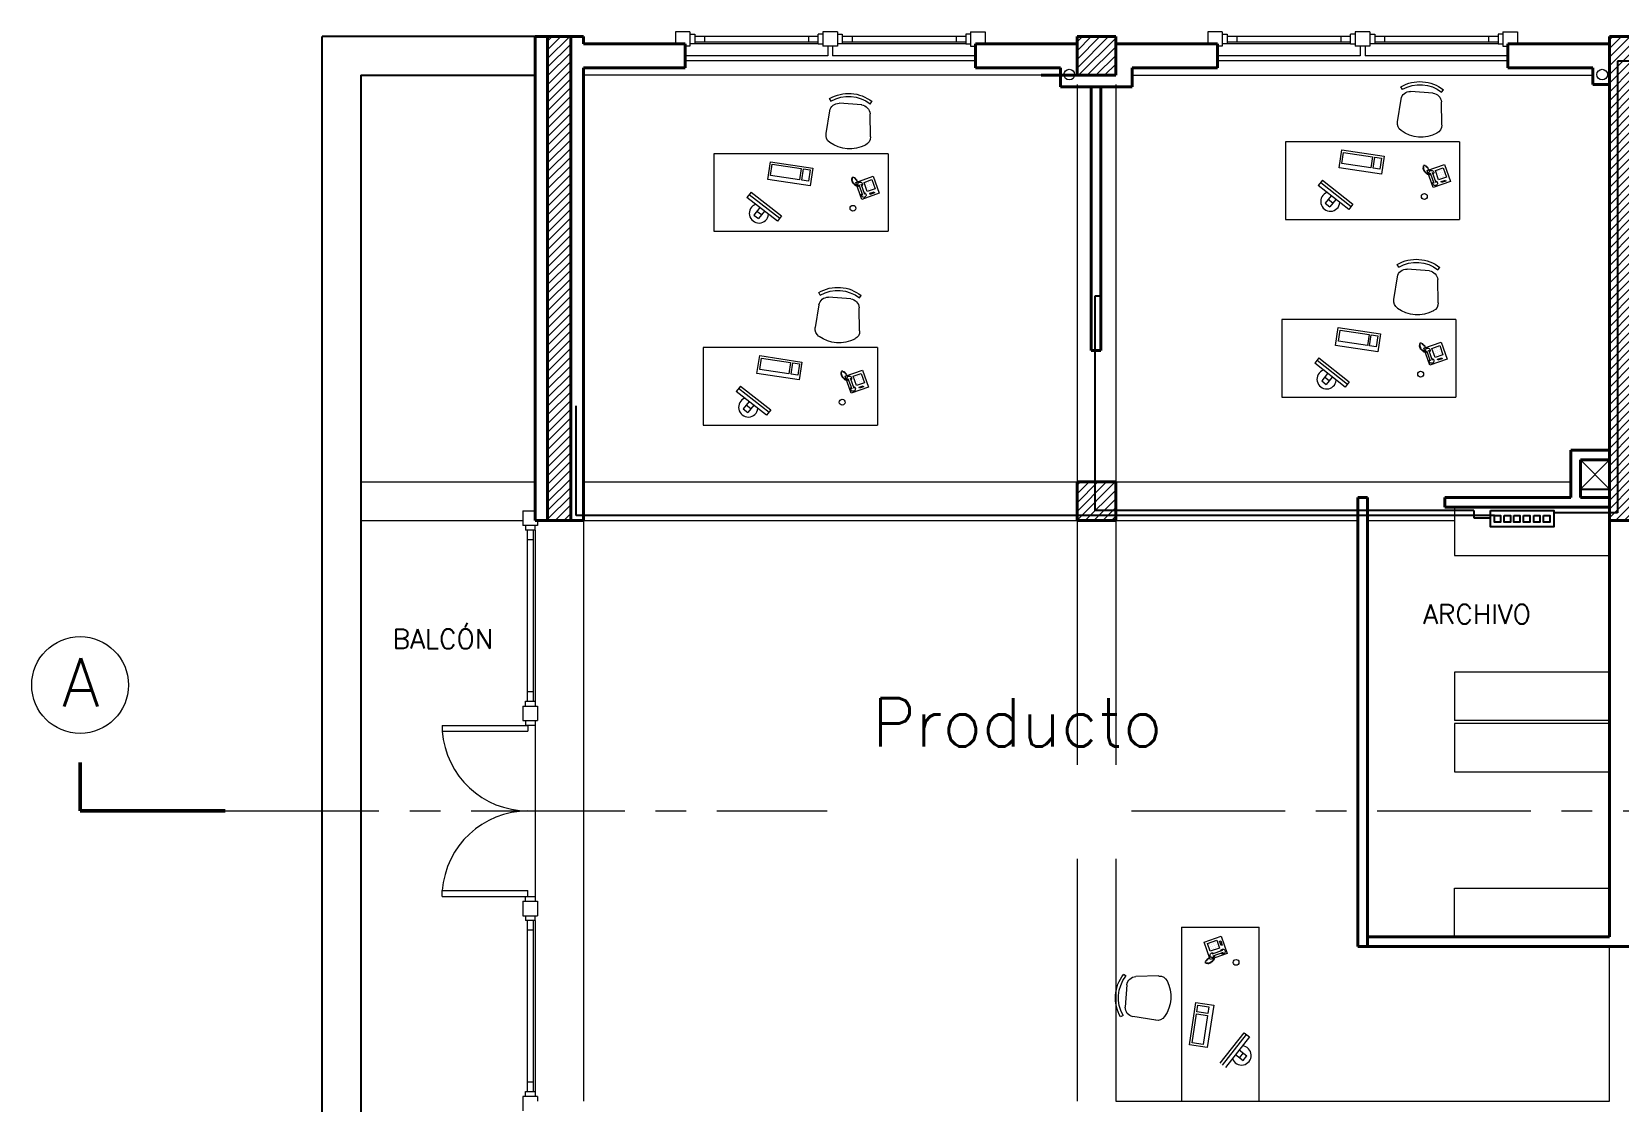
# Model space of a CAD drawing. Extents: x 1018 to 1366, y -109 to 186.
# Drawn here: x 1085.91 to 1102.31, y 117.42 to 128.47 of the extents above; entities that cross this region are included whole.
import ezdxf

# ---------------------------------------------------------------- set-up
doc = ezdxf.new("R2010")
doc.units = 0
doc.header["$LTSCALE"] = 0.5
doc.linetypes.add('CENTER', pattern=[50.8, 31.75, -6.35, 6.35, -6.35])
doc.layers.get('0').update_dxf_attribs({"linetype": 'CONTINUOUS'})
doc.layers.add('Cableado', color=100, linetype='CONTINUOUS')
for name, color, linetype, lineweight in [('Carpintería', 55, 'CONTINUOUS', 20), ('Detalles .05', 243, 'CONTINUOUS', 5), ('Detalles 01', 8, 'CONTINUOUS', 9), ('Equipamiento fijo', 31, 'CONTINUOUS', 13), ('Equipamiento movil', 33, 'CONTINUOUS', 9), ('Muros corte', 7, 'CONTINUOUS', 40), ('Muros vista', 253, 'CONTINUOUS', 25), ('Punta 01', 6, 'CONTINUOUS', 9), ('Punta 02', 11, 'CONTINUOUS', 20), ('Punta 05', 52, 'CONTINUOUS', 50), ('Tratamiento pisos', 251, 'CONTINUOUS', 9), ('Vidrios', 147, 'CONTINUOUS', 13)]:
    doc.layers.add(name, color=color, linetype=linetype, lineweight=lineweight)
doc.styles.add('Texto 2 mm', font='simplex.shx', dxfattribs={"height": 0.2})
doc.styles.add('Texto 5 mm', font='simplex.shx', dxfattribs={"height": 0.5})
pattern_1 = [(45, (-1.931384, 0.21057), (-0.0449012806, 0.0449012806), [])]

# ---------------------------------------------------------------- blocks, each defined once
blk = doc.blocks.new('TELEFONO')
at = {"layer": 'Detalles .05'}
for p, q in [((0.139, 0.134), (-0.098, 0.134)), ((-0.098, 0.134), (-0.098, -0.099)), ((-0.071, 0.089), (-0.071, -0.055)), ((-0.043, 0.089), (-0.043, -0.055)), ((0.108, 0.063), (0, 0.063)), ((0, 0.063), (0, -0.063)), ((0.081, 0.108), (0.023, 0.108)), ((0.023, 0.108), (0.023, 0.094)), ((0.023, 0.094), (0.081, 0.094)), ((0.027, 0.041), (0.027, 0.041)), ((0.027, 0.014), (0.027, 0.014)), ((0.054, 0.041), (0.054, 0.041)), ((0.054, 0.014), (0.054, 0.014)), ((0.081, 0.094), (0.081, 0.108)), ((0.081, 0.041), (0.081, 0.041)), ((0.081, 0.014), (0.081, 0.014)), ((0.108, -0.063), (0.108, 0.063)), ((0.139, -0.099), (0.139, 0.134)), ((-0.129, -0.104), (-0.147, -0.11)), ((-0.129, -0.116), (-0.147, -0.121)), ((-0.129, -0.127), (-0.147, -0.133)), ((-0.129, -0.139), (-0.147, -0.145)), ((-0.124, -0.093), (-0.141, -0.098)), ((-0.124, -0.15), (-0.141, -0.156)), ((-0.118, -0.081), (-0.135, -0.087)), ((-0.118, -0.162), (-0.135, -0.168)), ((-0.112, -0.07), (-0.129, -0.075)), ((-0.106, -0.058), (-0.124, -0.064)), ((-0.104, -0.17), (-0.122, -0.176)), ((-0.101, -0.047), (-0.118, -0.052)), ((-0.089, -0.156), (-0.106, -0.162)), ((-0.083, -0.145), (-0.101, -0.15)), ((-0.098, -0.099), (0.139, -0.099)), ((-0.078, -0.133), (-0.095, -0.139)), ((-0.072, -0.121), (-0.089, -0.127)), ((-0.067, -0.083), (-0.078, -0.116)), ((0, -0.063), (0.108, -0.063)), ((0.027, -0.013), (0.027, -0.013)), ((0.027, -0.04), (0.027, -0.04)), ((0.054, -0.013), (0.054, -0.013)), ((0.054, -0.04), (0.054, -0.04)), ((0.081, -0.013), (0.081, -0.013)), ((0.081, -0.04), (0.081, -0.04))]:
    blk.add_line(p, q, dxfattribs=at)
for centre, start, end in [((-0.057, 0.089), 298.4915, 241.5085), ((-0.057, -0.055), 118.4915, 61.5085)]:
    blk.add_arc(centre, 0.0302, start, end, dxfattribs=at)
blk = doc.blocks.new('RECTANG')
for p, q in [((1, 1), (0, 1)), ((0, 1), (0, 0)), ((1, 0), (1, 1)), ((0, 0), (1, 0))]:
    blk.add_line(p, q)
blk = doc.blocks.new('KEYBOARD', base_point=(60, 294))
for p, xscale, yscale, zscale in [((60, 294), 19, 8, 19), ((61, 295), 13, 5, 13), ((75, 295), 3, 5, 3)]:
    blk.add_blockref('RECTANG', p, dxfattribs=dict(xscale=xscale, yscale=yscale, zscale=zscale))
blk = doc.blocks.new('silla compu')
for p, q in [((-0.198, 0.131), (-0.215, -0.107)), ((0.255, 0.058), (0.197, -0.173)), ((-0.225, -0.207), (-0.247, -0.23)), ((0.092, -0.242), (-0.137, -0.206)), ((0.175, -0.271), (0.188, -0.3))]:
    blk.add_line(p, q)
for centre, radius, start, end in [((-0.105, 0.124), 0.0936, 112.4967, 175.8734), ((-0.005, -0.116), 0.354, 49.3107, 112.4967), ((0.175, 0.085), 0.0838, 341.6928, 53.5518), ((-0.122, -0.113), 0.0936, 175.8734, 260.9037), ((0.022, 0.055), 0.392, 226.6455, 295.1618), ((0.022, 0.055), 0.361, 226.6972, 295.1102), ((0.098, -0.138), 0.105, 266.1879, 340.6498)]:
    blk.add_arc(centre, radius, start, end)

msp = doc.modelspace()

# ---------------------------------------------------------------- hatches: boundary and pattern name
at = {"layer": 'Detalles 01'}
h = msp.add_hatch(dxfattribs=at)
h.set_pattern_fill('ANSI31', color=256, scale=0.02, style=0)
h.set_pattern_definition(pattern_1)
h.paths.add_polyline_path([(1091.244, 123.416), (1091.484, 123.416), (1091.484, 128.416), (1091.244, 128.416)])
h = msp.add_hatch(dxfattribs=at)
h.set_pattern_fill('ANSI31', color=256, scale=0.02, style=0)
h.set_pattern_definition(pattern_1)
h.paths.add_polyline_path([(1096.714, 128.416), (1096.714, 128.016), (1097.114, 128.016), (1097.114, 128.416)])
h = msp.add_hatch(dxfattribs=at)
h.set_pattern_fill('ANSI31,_O', color=256, scale=0.02)
h.set_pattern_definition(pattern_1)
h.paths.add_polyline_path([(1104.214, 128.091), (1104.214, 128.341), (1102.454, 128.341), (1102.454, 128.416), (1102.214, 128.416), (1102.214, 123.416), (1104.214, 123.416), (1104.214, 123.566), (1102.454, 123.566), (1102.454, 128.091)])
h.paths.add_polyline_path([(1104.214, 128.341), (1104.214, 128.091), (1105.314, 128.091), (1105.314, 128.341)])
h.paths.add_polyline_path([(1104.704, 123.566), (1104.214, 123.566), (1104.214, 123.416), (1104.854, 123.416), (1104.854, 127.291), (1104.704, 127.291)])
h = msp.add_hatch(dxfattribs=at)
h.set_pattern_fill('ANSI31', color=256, scale=0.02, style=0)
h.set_pattern_definition(pattern_1)
h.paths.add_polyline_path([(1096.714, 123.416), (1097.114, 123.416), (1097.114, 123.816), (1096.714, 123.816)])

# ---------------------------------------------------------------- linework, layer by layer
at = {"layer": 'Cableado'}
for p, q in [((1104.483, 128.161), (1102.297, 128.161)), ((1102.297, 128.161), (1102.297, 126.026)), ((1102.297, 126.026), (1102.297, 123.94)), ((1096.901, 124.369), (1096.901, 125.737)), ((1096.901, 125.737), (1096.96, 125.737)), ((1091.54, 123.468), (1091.54, 124.6)), ((1096.901, 123.519), (1096.901, 124.369)), ((1102.297, 123.94), (1102.297, 123.496)), ((1101.026, 123.468), (1091.54, 123.468)), ((1100.812, 123.519), (1096.901, 123.519)), ((1100.812, 123.519), (1100.812, 123.444)), ((1100.812, 123.444), (1100.987, 123.444)), ((1102.297, 123.496), (1101.641, 123.496))]:
    msp.add_line(p, q, dxfattribs=at)
for points in [[(1100.987, 123.519), (1101.641, 123.519), (1101.641, 123.35), (1100.987, 123.35)], [(1101.026, 123.468), (1101.09, 123.468), (1101.09, 123.398), (1101.026, 123.398)], [(1101.127, 123.468), (1101.191, 123.468), (1101.191, 123.398), (1101.127, 123.398)], [(1101.226, 123.468), (1101.29, 123.468), (1101.29, 123.398), (1101.226, 123.398)], [(1101.327, 123.468), (1101.391, 123.468), (1101.391, 123.398), (1101.327, 123.398)], [(1101.433, 123.468), (1101.496, 123.468), (1101.496, 123.398), (1101.433, 123.398)], [(1101.534, 123.468), (1101.597, 123.468), (1101.597, 123.398), (1101.534, 123.398)]]:
    msp.add_lwpolyline(points, close=True, dxfattribs=at)
at = {"layer": 'Carpintería'}
for p, q in [((1092.714, 128.466), (1092.564, 128.466)), ((1092.564, 128.466), (1092.564, 128.341)), ((1092.714, 128.466), (1092.714, 128.316)), ((1092.714, 128.441), (1092.764, 128.441)), ((1092.764, 128.441), (1092.764, 128.341)), ((1092.764, 128.421), (1094.039, 128.421)), ((1092.764, 128.361), (1094.039, 128.361)), ((1092.864, 128.421), (1092.864, 128.361)), ((1093.939, 128.421), (1093.939, 128.361)), ((1094.089, 128.441), (1094.039, 128.441)), ((1094.039, 128.341), (1094.039, 128.441)), ((1094.239, 128.466), (1094.089, 128.466)), ((1094.089, 128.466), (1094.089, 128.316)), ((1094.239, 128.466), (1094.239, 128.316)), ((1094.239, 128.441), (1094.289, 128.441)), ((1094.289, 128.441), (1094.289, 128.341)), ((1094.289, 128.421), (1095.564, 128.421)), ((1094.289, 128.361), (1095.564, 128.361)), ((1094.389, 128.421), (1094.389, 128.361)), ((1095.464, 128.421), (1095.464, 128.361)), ((1095.564, 128.441), (1095.564, 128.341)), ((1095.614, 128.441), (1095.564, 128.441)), ((1095.614, 128.466), (1095.614, 128.316)), ((1095.614, 128.466), (1095.764, 128.466)), ((1095.764, 128.466), (1095.764, 128.341)), ((1098.214, 128.466), (1098.064, 128.466)), ((1098.064, 128.466), (1098.064, 128.341)), ((1098.214, 128.466), (1098.214, 128.316)), ((1098.214, 128.441), (1098.264, 128.441)), ((1098.264, 128.441), (1098.264, 128.341)), ((1098.264, 128.421), (1099.539, 128.421)), ((1098.264, 128.361), (1099.539, 128.361)), ((1098.364, 128.421), (1098.364, 128.361)), ((1099.439, 128.421), (1099.439, 128.361)), ((1099.589, 128.441), (1099.539, 128.441)), ((1099.539, 128.341), (1099.539, 128.441)), ((1099.739, 128.466), (1099.589, 128.466)), ((1099.589, 128.466), (1099.589, 128.316)), ((1099.739, 128.466), (1099.739, 128.316)), ((1099.739, 128.441), (1099.789, 128.441)), ((1099.789, 128.441), (1099.789, 128.341)), ((1099.789, 128.421), (1101.064, 128.421)), ((1099.789, 128.361), (1101.064, 128.361)), ((1099.889, 128.421), (1099.889, 128.361)), ((1100.964, 128.421), (1100.964, 128.361)), ((1101.064, 128.441), (1101.064, 128.341)), ((1101.114, 128.441), (1101.064, 128.441)), ((1101.114, 128.466), (1101.114, 128.316)), ((1101.114, 128.466), (1101.264, 128.466)), ((1101.264, 128.466), (1101.264, 128.341)), ((1092.714, 128.316), (1092.664, 128.316)), ((1092.764, 128.341), (1092.714, 128.341)), ((1094.039, 128.341), (1094.089, 128.341)), ((1094.239, 128.316), (1094.089, 128.316)), ((1094.289, 128.341), (1094.239, 128.341)), ((1095.564, 128.341), (1095.614, 128.341)), ((1095.614, 128.316), (1095.664, 128.316)), ((1098.214, 128.316), (1098.164, 128.316)), ((1098.264, 128.341), (1098.214, 128.341)), ((1099.539, 128.341), (1099.589, 128.341)), ((1099.739, 128.316), (1099.589, 128.316)), ((1099.789, 128.341), (1099.739, 128.341)), ((1101.064, 128.341), (1101.114, 128.341)), ((1101.114, 128.316), (1101.164, 128.316)), ((1090.989, 123.516), (1090.989, 123.366)), ((1090.989, 123.516), (1091.114, 123.516)), ((1091.139, 123.366), (1090.989, 123.366)), ((1091.014, 123.366), (1091.014, 123.316)), ((1091.114, 123.316), (1091.014, 123.316)), ((1091.034, 123.316), (1091.034, 121.549)), ((1091.094, 123.316), (1091.094, 121.549)), ((1091.114, 123.316), (1091.114, 123.366)), ((1091.139, 123.416), (1091.139, 123.366)), ((1091.094, 123.216), (1091.034, 123.216)), ((1091.034, 121.649), (1091.094, 121.649)), ((1090.989, 121.499), (1090.989, 121.349)), ((1090.989, 121.499), (1091.139, 121.499)), ((1091.014, 121.499), (1091.014, 121.549)), ((1091.014, 121.549), (1091.114, 121.549)), ((1091.114, 121.549), (1091.114, 121.499)), ((1091.139, 121.499), (1091.139, 121.349)), ((1090.156, 121.299), (1091.039, 121.299)), ((1090.156, 121.299), (1090.156, 121.239)), ((1090.989, 121.349), (1091.139, 121.349)), ((1091.014, 121.349), (1091.014, 121.299)), ((1091.114, 121.299), (1091.014, 121.299)), ((1091.039, 121.299), (1091.039, 121.239)), ((1091.114, 121.349), (1091.114, 121.299)), ((1090.156, 121.239), (1091.039, 121.239)), ((1090.156, 119.592), (1091.039, 119.592)), ((1090.156, 119.532), (1090.156, 119.592)), ((1090.156, 119.532), (1091.039, 119.532)), ((1091.014, 119.482), (1091.014, 119.532)), ((1091.014, 119.532), (1091.114, 119.532)), ((1091.039, 119.532), (1091.039, 119.592)), ((1091.114, 119.532), (1091.114, 119.482)), ((1090.989, 119.482), (1090.989, 119.332)), ((1090.989, 119.482), (1091.139, 119.482)), ((1090.989, 119.332), (1091.139, 119.332)), ((1091.014, 119.332), (1091.014, 119.282)), ((1091.114, 119.282), (1091.114, 119.332)), ((1091.139, 119.482), (1091.139, 119.332)), ((1091.114, 119.282), (1091.014, 119.282)), ((1091.034, 119.282), (1091.034, 117.516)), ((1091.094, 119.182), (1091.034, 119.182)), ((1091.094, 119.282), (1091.094, 117.516)), ((1091.034, 117.616), (1091.094, 117.616)), ((1091.139, 117.466), (1090.989, 117.466)), ((1090.989, 117.466), (1090.989, 117.316)), ((1091.014, 117.466), (1091.014, 117.516)), ((1091.014, 117.516), (1091.114, 117.516)), ((1091.114, 117.516), (1091.114, 117.466)), ((1091.139, 117.466), (1091.139, 117.416))]:
    msp.add_line(p, q, dxfattribs=at)
at = {"layer": 'Detalles 01'}
for p, q in [((1094.139, 128.216), (1092.664, 128.216)), ((1094.039, 128.341), (1092.764, 128.341)), ((1094.139, 128.316), (1094.139, 128.216)), ((1094.189, 128.316), (1094.189, 128.216)), ((1095.664, 128.216), (1094.189, 128.216)), ((1095.564, 128.341), (1094.289, 128.341)), ((1099.639, 128.216), (1098.164, 128.216)), ((1099.539, 128.341), (1098.264, 128.341)), ((1099.639, 128.316), (1099.639, 128.216)), ((1099.689, 128.316), (1099.689, 128.216)), ((1101.164, 128.216), (1099.689, 128.216)), ((1101.064, 128.341), (1099.789, 128.341)), ((1095.664, 128.166), (1092.664, 128.166)), ((1101.164, 128.166), (1098.164, 128.166)), ((1091.114, 123.316), (1091.114, 121.549)), ((1091.114, 119.282), (1091.114, 117.516))]:
    msp.add_line(p, q, dxfattribs=at)
at = {"layer": 'Detalles 01', "linetype": 'CENTER', "ltscale": 0.1}
for p, q in [((1087.914, 120.416), (1094.134, 120.416)), ((1097.275, 120.416), (1104.041, 120.416))]:
    msp.add_line(p, q, dxfattribs=at)
at = {"layer": 'Detalles 01'}
for centre in [(1096.634, 128.023), (1102.139, 128.023)]:
    msp.add_circle(centre, 0.055, dxfattribs=at)
for centre, start, end in [((1091.041, 121.303), 184.1299, 269.8971), ((1091.041, 119.528), 90.1029, 175.8701)]:
    msp.add_arc(centre, 0.887, start, end, dxfattribs=at)
at = {"layer": 'Equipamiento fijo'}
for p, q in [((1100.614, 123.553), (1100.614, 123.053)), ((1100.614, 123.053), (1102.214, 123.053)), ((1102.214, 121.849), (1100.614, 121.849)), ((1102.214, 121.349), (1100.614, 121.349)), ((1102.214, 121.319), (1100.614, 121.319)), ((1100.614, 120.819), (1102.214, 120.819)), ((1100.614, 119.116), (1100.614, 119.616)), ((1100.614, 119.616), (1102.214, 119.616))]:
    msp.add_line(p, q, dxfattribs=at)
at = {"layer": 'Equipamiento movil'}
for p, q in [((1094.763, 127.205), (1092.963, 127.205)), ((1092.963, 127.205), (1092.963, 126.405)), ((1094.763, 127.205), (1094.763, 126.405)), ((1100.666, 127.327), (1098.866, 127.327)), ((1098.866, 127.327), (1098.866, 126.527)), ((1100.666, 127.327), (1100.666, 126.527)), ((1099.25, 126.931), (1099.206, 126.876)), ((1099.521, 126.629), (1099.206, 126.876)), ((1099.231, 126.907), (1099.546, 126.66)), ((1099.25, 126.931), (1099.564, 126.684)), ((1093.347, 126.809), (1093.303, 126.754)), ((1093.618, 126.507), (1093.303, 126.754)), ((1093.328, 126.785), (1093.643, 126.538)), ((1093.347, 126.809), (1093.661, 126.562)), ((1099.34, 126.771), (1099.279, 126.694)), ((1099.356, 126.694), (1099.309, 126.732)), ((1099.387, 126.734), (1099.326, 126.657)), ((1093.437, 126.649), (1093.376, 126.572)), ((1093.376, 126.572), (1093.423, 126.535)), ((1093.453, 126.573), (1093.406, 126.61)), ((1093.484, 126.612), (1093.423, 126.535)), ((1093.661, 126.562), (1093.618, 126.507)), ((1099.279, 126.694), (1099.326, 126.657)), ((1099.564, 126.684), (1099.521, 126.629)), ((1092.963, 126.405), (1094.763, 126.405)), ((1098.866, 126.527), (1100.666, 126.527)), ((1100.629, 125.491), (1098.829, 125.491)), ((1098.829, 125.491), (1098.829, 124.691)), ((1100.629, 125.491), (1100.629, 124.691)), ((1094.652, 125.202), (1092.852, 125.202)), ((1092.852, 125.202), (1092.852, 124.402)), ((1094.652, 125.202), (1094.652, 124.402)), ((1099.212, 125.095), (1099.169, 125.04)), ((1099.194, 125.072), (1099.508, 124.824)), ((1099.212, 125.095), (1099.527, 124.848)), ((1099.484, 124.793), (1099.169, 125.04)), ((1099.303, 124.935), (1099.242, 124.858)), ((1093.236, 124.805), (1093.193, 124.75)), ((1093.507, 124.503), (1093.193, 124.75)), ((1093.217, 124.782), (1093.532, 124.535)), ((1093.236, 124.805), (1093.55, 124.558)), ((1099.242, 124.858), (1099.289, 124.821)), ((1099.319, 124.859), (1099.272, 124.896)), ((1099.35, 124.898), (1099.289, 124.821)), ((1099.527, 124.848), (1099.484, 124.793)), ((1093.326, 124.645), (1093.265, 124.568)), ((1093.342, 124.569), (1093.295, 124.606)), ((1093.373, 124.608), (1093.313, 124.531)), ((1098.829, 124.691), (1100.629, 124.691)), ((1093.265, 124.568), (1093.313, 124.531)), ((1093.55, 124.558), (1093.507, 124.503)), ((1092.852, 124.402), (1094.652, 124.402)), ((1100.614, 121.849), (1100.614, 121.349)), ((1100.614, 121.319), (1100.614, 120.819)), ((1097.794, 119.216), (1097.794, 117.416)), ((1097.794, 119.216), (1098.594, 119.216)), ((1098.594, 117.416), (1098.594, 119.216)), ((1098.192, 117.809), (1098.44, 118.123)), ((1098.216, 117.79), (1098.463, 118.105)), ((1098.495, 118.08), (1098.247, 117.766)), ((1098.44, 118.123), (1098.495, 118.08)), ((1098.352, 117.899), (1098.43, 117.838)), ((1098.389, 117.946), (1098.467, 117.886)), ((1098.429, 117.915), (1098.392, 117.868)), ((1098.43, 117.838), (1098.467, 117.886)), ((1097.794, 117.416), (1098.594, 117.416))]:
    msp.add_line(p, q, dxfattribs=at)
for centre in [(1100.302, 126.764), (1094.399, 126.642), (1100.264, 124.928), (1094.288, 124.638), (1098.357, 118.851)]:
    msp.add_circle(centre, 0.03, dxfattribs=at)
for centre, start, end in [((1099.331, 126.711), 109.6916, 353.9196), ((1093.428, 126.589), 109.6916, 353.9196), ((1099.293, 124.875), 109.6916, 353.9196), ((1093.317, 124.585), 109.6916, 353.9196), ((1098.413, 117.89), 199.6916, 83.9196)]:
    msp.add_arc(centre, 0.1, start, end, dxfattribs=at)
at = {"layer": 'Muros corte'}
for p, q in [((1091.614, 128.416), (1091.114, 128.416)), ((1091.114, 123.416), (1091.114, 128.416)), ((1091.244, 123.416), (1091.244, 128.416)), ((1091.484, 128.416), (1091.484, 123.416)), ((1091.614, 128.416), (1091.614, 128.341)), ((1097.114, 128.416), (1096.714, 128.416)), ((1096.714, 128.016), (1096.714, 128.416)), ((1097.114, 128.416), (1097.114, 128.016)), ((1102.214, 123.416), (1102.214, 128.416)), ((1102.214, 128.416), (1102.454, 128.416)), ((1092.664, 128.341), (1091.614, 128.341)), ((1092.664, 128.341), (1092.664, 128.091)), ((1096.714, 128.341), (1095.664, 128.341)), ((1095.664, 128.341), (1095.664, 128.091)), ((1098.164, 128.341), (1097.114, 128.341)), ((1098.164, 128.341), (1098.164, 128.091)), ((1102.214, 128.341), (1101.164, 128.341)), ((1101.164, 128.341), (1101.164, 128.091)), ((1091.614, 128.091), (1091.614, 123.416)), ((1092.664, 128.091), (1091.614, 128.091)), ((1096.544, 128.091), (1095.664, 128.091)), ((1096.544, 128.091), (1096.544, 127.898)), ((1098.164, 128.091), (1097.284, 128.091)), ((1097.284, 128.091), (1097.284, 127.898)), ((1102.044, 128.091), (1101.164, 128.091)), ((1102.044, 127.921), (1102.044, 128.091)), ((1097.084, 128.016), (1096.344, 128.016)), ((1097.284, 127.898), (1096.544, 127.898)), ((1097.114, 128.016), (1096.714, 128.016)), ((1096.86, 127.898), (1096.86, 125.173)), ((1096.96, 127.898), (1096.96, 125.173)), ((1102.214, 127.921), (1102.044, 127.921)), ((1096.96, 125.173), (1096.86, 125.173)), ((1101.814, 124.141), (1102.214, 124.141)), ((1101.814, 123.653), (1101.814, 124.141)), ((1101.914, 123.653), (1101.914, 124.041)), ((1101.914, 124.041), (1102.214, 124.041)), ((1097.114, 123.816), (1096.714, 123.816)), ((1096.714, 123.416), (1096.714, 123.816)), ((1097.114, 123.416), (1097.114, 123.816)), ((1099.614, 123.653), (1099.614, 119.016)), ((1099.614, 123.653), (1099.714, 123.653)), ((1099.714, 123.653), (1099.714, 119.016)), ((1100.514, 123.653), (1100.514, 123.553)), ((1101.814, 123.653), (1100.514, 123.653)), ((1102.214, 123.653), (1101.914, 123.653)), ((1102.214, 123.553), (1100.514, 123.553)), ((1102.214, 119.116), (1102.214, 123.553)), ((1091.614, 123.416), (1091.114, 123.416)), ((1097.114, 123.416), (1096.714, 123.416)), ((1102.214, 123.416), (1104.854, 123.416)), ((1099.714, 119.016), (1099.614, 119.016)), ((1099.714, 119.116), (1102.214, 119.116)), ((1099.714, 119.016), (1103.714, 119.016))]:
    msp.add_line(p, q, dxfattribs=at)
at = {"layer": 'Muros vista'}
for p, q in [((1088.914, 112.416), (1088.914, 128.416)), ((1091.114, 128.416), (1088.914, 128.416)), ((1089.314, 128.016), (1089.314, 112.816)), ((1089.314, 128.016), (1091.114, 128.016)), ((1101.914, 123.741), (1102.214, 123.741))]:
    msp.add_line(p, q, dxfattribs=at)
at = {"layer": 'Punta 01'}
for p, q in [((1102.214, 124.041), (1101.914, 123.741)), ((1101.914, 124.041), (1102.214, 123.741))]:
    msp.add_line(p, q, dxfattribs=at)
at = {"layer": 'Punta 02'}
msp.add_circle((1086.414, 121.716), 0.5, dxfattribs=at)
at = {"layer": 'Punta 05'}
for p, q in [((1086.414, 120.416), (1086.414, 120.916)), ((1087.914, 120.416), (1086.414, 120.416))]:
    msp.add_line(p, q, dxfattribs=at)
at = {"layer": 'Tratamiento pisos'}
for p, q in [((1096.544, 128.016), (1091.614, 128.016)), ((1096.714, 127.921), (1096.714, 123.816)), ((1097.114, 127.921), (1097.114, 123.816)), ((1097.284, 128.016), (1102.044, 128.016)), ((1097.114, 124.834), (1097.114, 124.833)), ((1089.314, 123.816), (1091.114, 123.816)), ((1091.614, 123.816), (1096.714, 123.816)), ((1097.114, 123.816), (1101.814, 123.816)), ((1089.314, 123.416), (1090.989, 123.416)), ((1091.614, 123.416), (1091.614, 117.416)), ((1091.614, 123.416), (1096.714, 123.416)), ((1096.714, 123.416), (1096.714, 120.893)), ((1097.114, 123.416), (1099.614, 123.416)), ((1097.114, 123.416), (1097.114, 120.893)), ((1099.714, 123.416), (1100.614, 123.416)), ((1091.114, 121.299), (1091.114, 119.532)), ((1096.714, 119.922), (1096.714, 117.416)), ((1097.114, 119.922), (1097.114, 117.416)), ((1102.214, 117.416), (1102.214, 119.016)), ((1097.114, 117.416), (1102.214, 117.416))]:
    msp.add_line(p, q, dxfattribs=at)

# ---------------------------------------------------------------- block references
at = {"layer": 'Detalles .05', "xscale": -0.8, "yscale": 0.8, "zscale": 0.8}
for p, rotation in [((1100.433, 126.983), 199.5246331456691), ((1094.53, 126.861), 199.5246331456691), ((1100.396, 125.147), 199.5246331456691), ((1094.419, 124.858), 199.5246331456691), ((1098.138, 118.982), 289.5246331456692)]:
    msp.add_blockref('TELEFONO', p, dxfattribs=dict(at, rotation=rotation))
at = {"layer": 'Equipamiento movil', "xscale": -1}
for p, rotation in [((1094.344, 127.495), 166.8178875390342), ((1100.247, 127.617), 166.8178875390342), ((1100.21, 125.781), 166.8178875390342), ((1094.233, 125.491), 166.8178875390342), ((1097.444, 118.475), 256.8178875390341)]:
    msp.add_blockref('silla compu', p, dxfattribs=dict(at, rotation=rotation))
at = {"layer": 'Equipamiento movil', "xscale": -0.02326153846132684, "yscale": 0.02326153846151868, "zscale": 0.02326153846153847}
for p, rotation in [((1099.449, 127.245), 171.4219653329421), ((1093.546, 127.123), 171.4219653329421), ((1099.412, 125.409), 171.4219653329421), ((1093.435, 125.119), 171.4219653329421), ((1097.876, 117.999), 261.4219653329421)]:
    msp.add_blockref('KEYBOARD', p, dxfattribs=dict(at, rotation=rotation))

# ---------------------------------------------------------------- texts
at = {"layer": 'Punta 02', "char_height": 0.2, "attachment_point": 1, "style": 'Texto 2 mm'}
for s, insert, width in [('ARCHIVO', (1100.289, 122.548), 1.29857), ('BALCÓN', (1089.643, 122.292), 1.12363)]:
    msp.add_mtext(s, dxfattribs=dict(at, insert=insert, width=width))
at = {"layer": 'Punta 05', "insert": (1086.229, 121.993), "char_height": 0.5, "width": 0.39986, "attachment_point": 1, "style": 'Texto 5 mm'}
msp.add_mtext('A', dxfattribs=at)
at = {"layer": 'Vidrios', "color": 0, "style": 'Texto 5 mm'}
msp.add_text('Producto', height=0.5, dxfattribs=at).set_placement((1094.596, 121.08))

doc.saveas('drawing.dxf')
